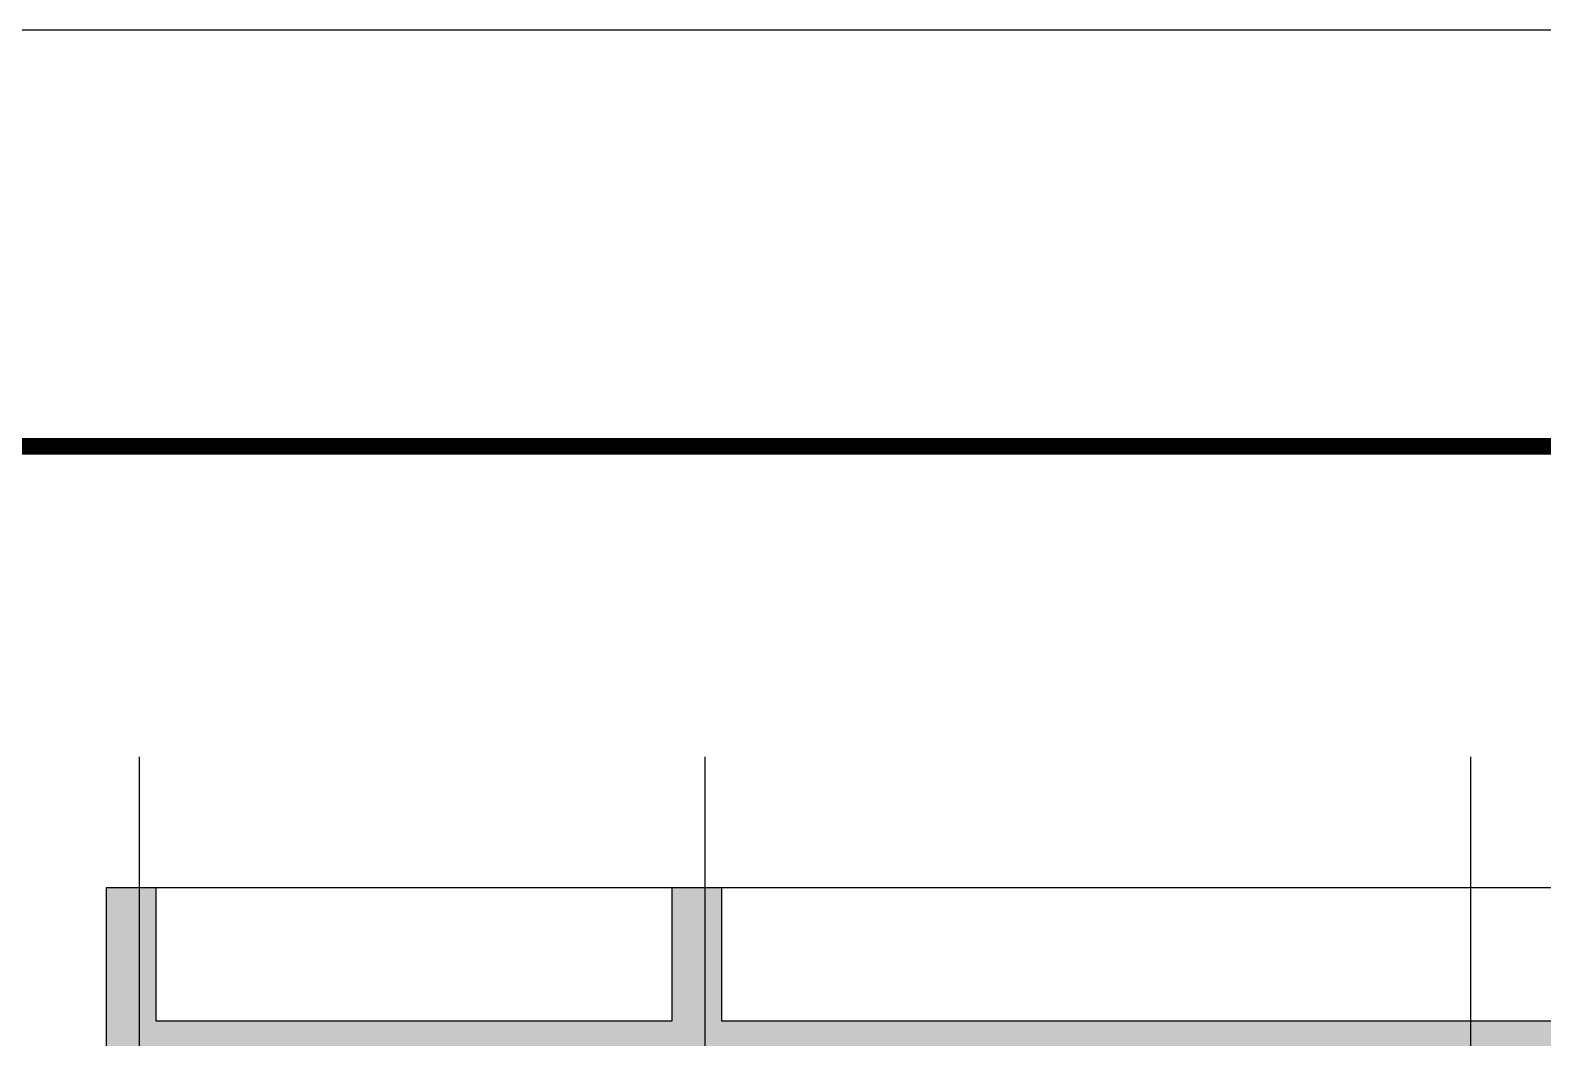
# Model space of a CAD drawing. Extents: x 718358 to 1668613, y -348838 to -159582.
# Drawn here: x 859909 to 864453, y -224271 to -221244 of the extents above; entities that cross this region are included whole.
import ezdxf

# ---------------------------------------------------------------- set-up
doc = ezdxf.new("R2010")
doc.units = 0
doc.header["$LTSCALE"] = 1000
doc.linetypes.add('DOTE', pattern=[2.42, 2, -0.2, 0.02, -0.2])
for name, color, linetype in [('建-可见线', 7, 'Continuous'), ('建-图框', 4, 'Continuous'), ('建-墙体', 2, 'Continuous'), ('建-影线', 8, 'Continuous'), ('建-轴网', 14, 'DOTE')]:
    doc.layers.add(name, color=color, linetype=linetype)

msp = doc.modelspace()

# ---------------------------------------------------------------- hatches: boundary and pattern name
at = {"layer": '建-影线'}
h = msp.add_hatch(dxfattribs=at)
h.set_pattern_fill('钢筋混凝土', color=256, scale=50, style=0)
h.set_pattern_definition([(45, (0, 0), (-88.388348, 88.388348), []), (50, (0, 0), (358.63009, -31.37607), [37.5, -412.5]), (355, (0, 0), (-69.37567, 376.09607), [30, -330]), (100.4514, (29.9, -2.6), (289.25469, 344.71977), [31.8701, -350.57106]), (46.1842, (0, 100), (533.62052, -82.7595), [56.25, -618.75]), (96.6356, (44.47, 93.1), (467.33135, 487.05894), [47.80514, -525.8565]), (351.1842, (0, 100), (467.33097, 487.0593), [45, -495]), (21, (50, 75), (298.45353, -201.30945), [37.5, -412.5]), (326, (50, 75), (121.65767, 362.57502), [30, -330]), (71.4514, (74.87, 58.22), (420.11131, 161.26525), [31.8701, -350.57106]), (37.5, (0, 0), (6.079928, 166.446927), [0, -326, 0, -335, 0, -331.25]), (7.5, (0, 0), (131.53477, 197.205856), [0, -191, 0, -318.5, 0, -126.25]), (327.5, (-111.5, 0), (266.911218, -11.277436), [0, -125, 0, -390, 0, -517.5]), (317.5, (-161.5, 0), (291.593085, 50.05249), [0, -162.5, 0, -259, 0, -367.5])])
h.paths.add_polyline_path([(868937.3, -227021.3), (868737.3, -227021.3), (868737.3, -227121.3), (868937.3, -227121.3)], flags=17)
h.paths.add_polyline_path([(862037.3, -227021.3), (861837.3, -227021.3), (861837.3, -227121.3), (862037.3, -227121.3)], flags=17)
h.paths.add_polyline_path([(860137.3, -229471.3), (860337.3, -229471.3), (860337.3, -224321.3), (861837.3, -224321.3), (861837.3, -224721.3), (862037.3, -224721.3), (862037.3, -224321.3), (868737.3, -224321.3), (868737.3, -224721.3), (868937.3, -224721.3), (868937.3, -224321.3), (871037.3, -224321.3), (871037.3, -229471.3), (871237.3, -229471.3), (871237.3, -223821.3), (871087.3, -223821.3), (871087.3, -224221.3), (868937.3, -224221.3), (868937.3, -223821.3), (868787.3, -223821.3), (868787.3, -224221.3), (861987.3, -224221.3), (861987.3, -223821.3), (861837.3, -223821.3), (861837.3, -224221.3), (860287.3, -224221.3), (860287.3, -223821.3), (860137.3, -223821.3)])

# ---------------------------------------------------------------- linework, layer by layer
at = {"layer": '建-可见线'}
for p, q in [((861837.3, -223821.3), (860287.3, -223821.3)), ((868787.3, -223821.3), (861987.3, -223821.3))]:
    msp.add_line(p, q, dxfattribs=at)
at = {"layer": '建-图框'}
msp.add_lwpolyline([(844508.1, -221244.4), (844508.1, -263294.4), (874208.1, -263294.4), (874208.1, -221244.4)], close=True, dxfattribs=at)
at = {"layer": '建-图框', "const_width": 50}
msp.add_lwpolyline([(845008.1, -222494.4), (845008.1, -262794.4), (873708.1, -262794.4), (873708.1, -222494.4)], close=True, dxfattribs=at)
at = {"layer": '建-墙体'}
for p, q in [((861987.3, -223821.3), (861837.3, -223821.3)), ((861837.3, -223821.3), (861837.3, -224221.3)), ((861987.3, -224221.3), (861987.3, -223821.3))]:
    msp.add_line(p, q, dxfattribs=at)
for points in [[(861837.3, -224221.3), (860287.3, -224221.3), (860287.3, -223821.3), (860137.3, -223821.3), (860137.3, -233727.8)], [(868787.3, -224221.3), (861987.3, -224221.3)]]:
    msp.add_lwpolyline(points, dxfattribs=at)
at = {"layer": '建-轴网'}
for p, q in [((860237.3, -253721.3), (860237.3, -223427.1)), ((861937.3, -253721.3), (861937.3, -223427.1)), ((864237.3, -253721.3), (864237.3, -223427.1))]:
    msp.add_line(p, q, dxfattribs=at)

doc.saveas('drawing.dxf')
